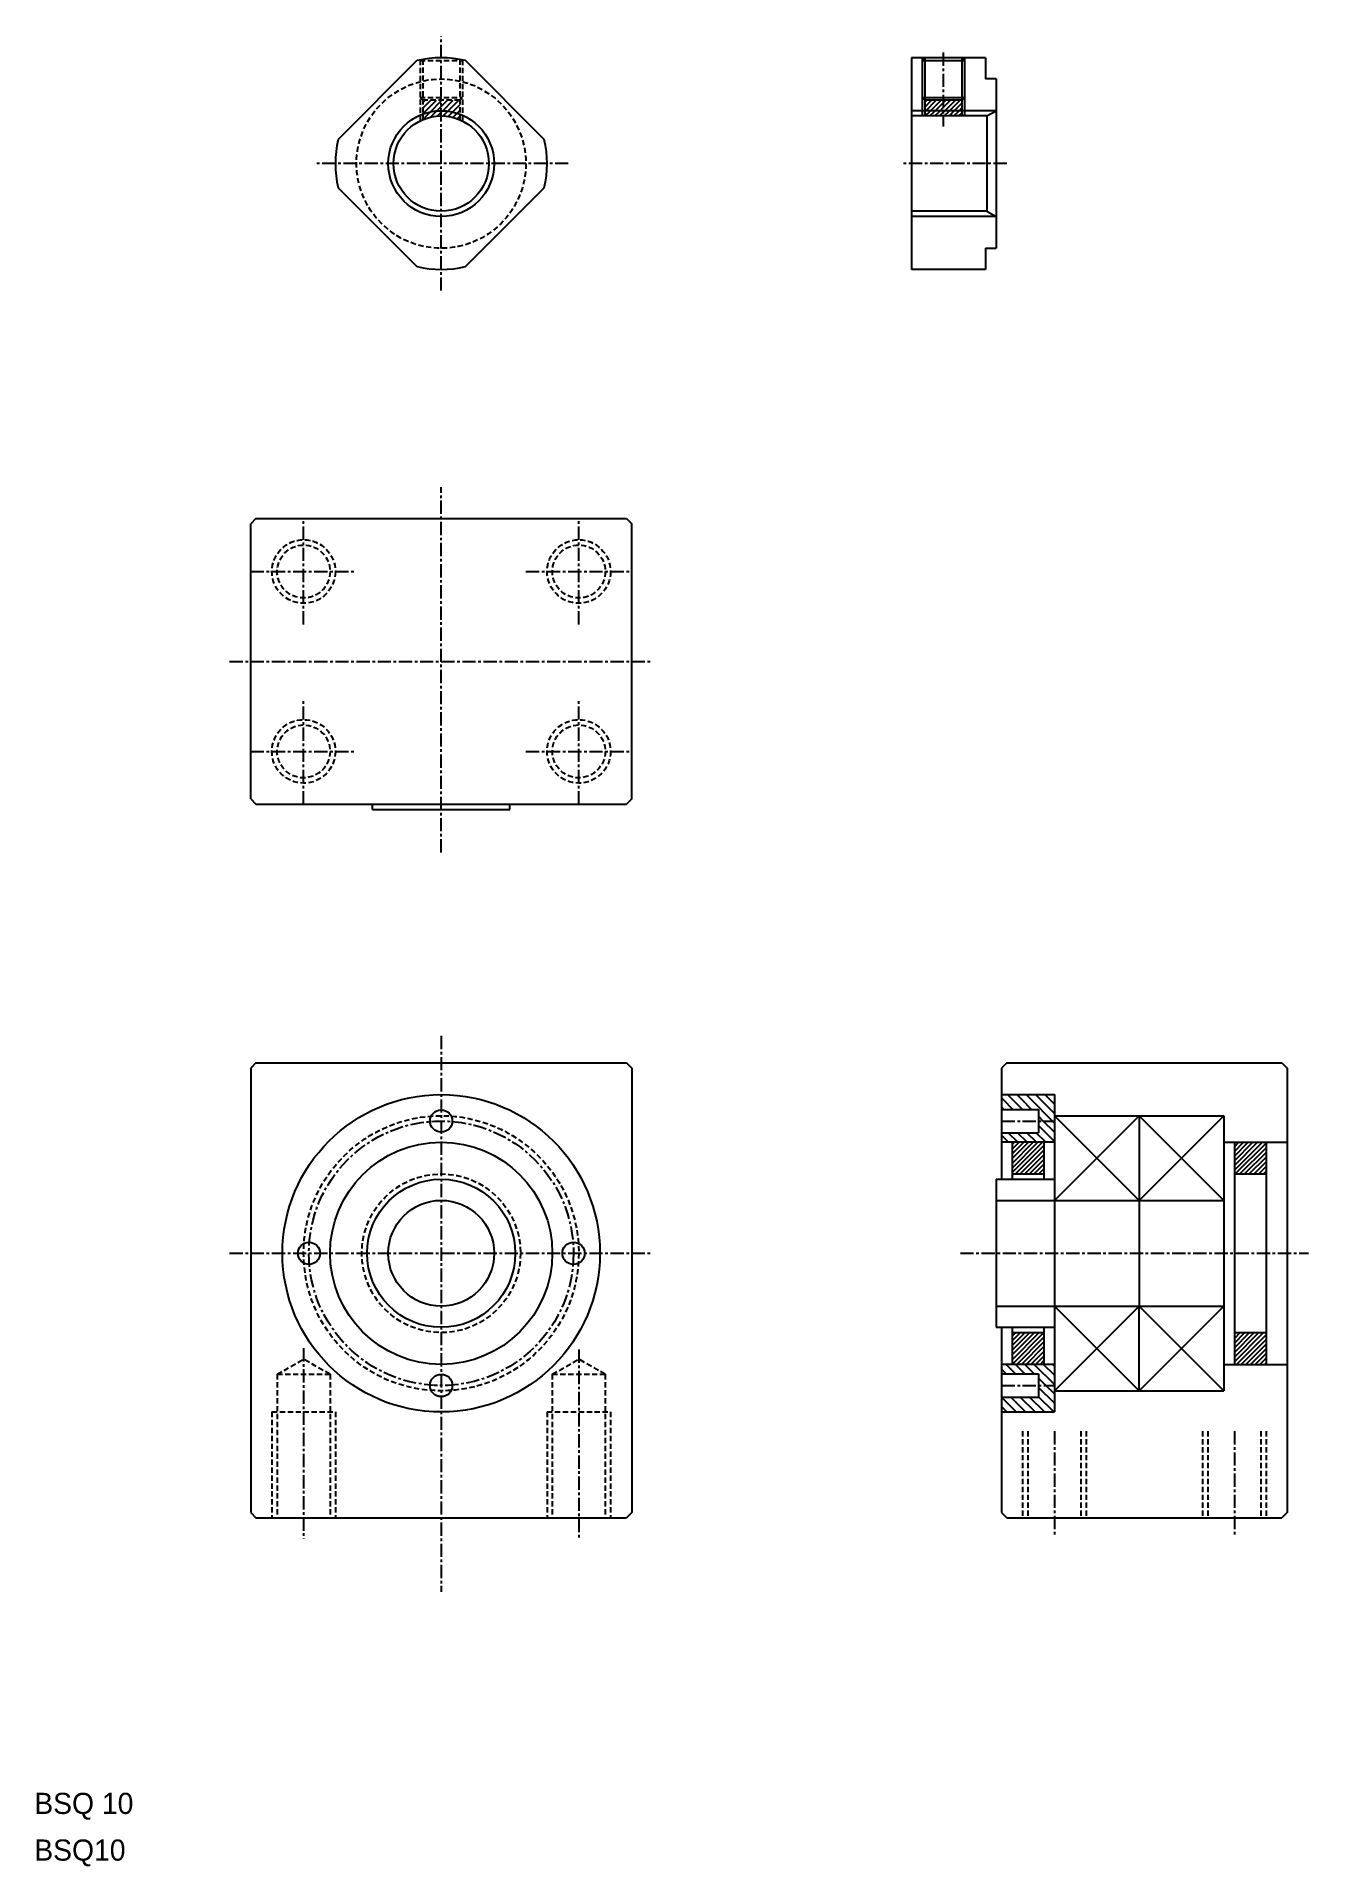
# Model space of a CAD drawing. Extents: x -2 to 118, y 55 to 228.
import ezdxf

# ---------------------------------------------------------------- set-up
doc = ezdxf.new("R2010")
doc.units = 0
doc.linetypes.add('CENTER', pattern=[2, 1.25, -0.25, 0.25, -0.25])
doc.linetypes.add('DASHED', pattern=[0.75, 0.5, -0.25])
doc.layers.get('0').update_dxf_attribs({"linetype": 'CONTINUOUS'})
doc.layers.add('CENTER', color=1, linetype='CENTER')

# ---------------------------------------------------------------- blocks, each defined once
blk = doc.blocks.new('*X24')
at = {"color": 0}
for p, q in [((38.77, 53.09), (40.07, 54.39)), ((38.77, 53.62), (39.54, 54.39)), ((38.77, 54.15), (39.01, 54.39)), ((39.5, 53.29), (40.52, 54.31)), ((40.12, 53.38), (40.52, 53.78)), ((40.52, 53.78), (41.13, 54.39)), ((40.52, 54.31), (40.6, 54.39)), ((40.66, 53.39), (41.66, 54.39)), ((41.15, 53.35), (42.19, 54.39)), ((41.61, 53.27), (42.27, 53.94)), ((38.77, 52.56), (39.5, 53.29)), ((39.52, 52.78), (40.12, 53.38)), ((40.15, 52.88), (40.52, 53.25)), ((40.52, 53.25), (40.66, 53.39)), ((40.69, 52.89), (41.15, 53.35)), ((41.18, 52.84), (41.61, 53.27)), ((41.62, 52.76), (42.02, 53.16)), ((42.02, 53.16), (42.27, 53.41)), ((42.03, 52.63), (42.27, 52.88))]:
    blk.add_line(p, q, dxfattribs=at)
blk = doc.blocks.new('*X44')
at = {"color": 0, "linetype": 'CONTINUOUS'}
for p, q in [((111, 120.72), (113.65, 123.37)), ((111, 121.16), (113.2, 123.37)), ((111, 121.6), (112.76, 123.37)), ((111, 122.05), (112.32, 123.37)), ((111, 122.49), (111.88, 123.37)), ((111, 122.93), (111.44, 123.37)), ((111.09, 120.37), (114, 123.28)), ((111.53, 120.37), (114, 122.84)), ((111.97, 120.37), (114, 122.39)), ((112.41, 120.37), (114, 121.95)), ((112.86, 120.37), (114, 121.51)), ((113.3, 120.37), (114, 121.07)), ((113.74, 120.37), (114, 120.63)), ((111, 102.6), (113.77, 105.37)), ((111, 103.04), (113.32, 105.37)), ((111, 103.48), (112.88, 105.37)), ((111, 103.93), (112.44, 105.37)), ((111, 104.37), (112, 105.37)), ((111, 104.81), (111.56, 105.37)), ((111, 105.25), (111.11, 105.37)), ((111.21, 102.37), (114, 105.16)), ((111.65, 102.37), (114, 104.72)), ((112.09, 102.37), (114, 104.27)), ((112.53, 102.37), (114, 103.83)), ((112.98, 102.37), (114, 103.39)), ((113.42, 102.37), (114, 102.95)), ((113.86, 102.37), (114, 102.51))]:
    blk.add_line(p, q, dxfattribs=at)
blk = doc.blocks.new('*X47')
at = {"color": 0, "linetype": 'CONTINUOUS'}
for p, q in [((90, 120.49), (92.87, 123.37)), ((90, 120.93), (92.43, 123.37)), ((90, 121.37), (91.99, 123.37)), ((90, 121.82), (91.55, 123.37)), ((90, 122.26), (91.11, 123.37)), ((90, 122.7), (90.66, 123.37)), ((90, 123.14), (90.22, 123.37)), ((90.32, 120.37), (93, 123.05)), ((90.76, 120.37), (93, 122.61)), ((91.2, 120.37), (93, 122.16)), ((91.64, 120.37), (93, 121.72)), ((92.08, 120.37), (93, 121.28)), ((92.53, 120.37), (93, 120.84)), ((92.97, 120.37), (93, 120.4)), ((90, 102.37), (92.99, 105.37)), ((90, 102.81), (92.55, 105.37)), ((90, 103.26), (92.11, 105.37)), ((90, 103.7), (91.67, 105.37)), ((90, 104.14), (91.23, 105.37)), ((90, 104.58), (90.78, 105.37)), ((90, 105.02), (90.34, 105.37)), ((90.44, 102.37), (93, 104.93)), ((90.88, 102.37), (93, 104.49)), ((91.32, 102.37), (93, 104.05)), ((91.76, 102.37), (93, 103.6)), ((92.2, 102.37), (93, 103.16)), ((92.65, 102.37), (93, 102.72))]:
    blk.add_line(p, q, dxfattribs=at)
blk = doc.blocks.new('*X48')
at = {"color": 0, "linetype": 'CONTINUOUS'}
for p, q in [((89.18, 127.37), (89, 127.55)), ((89.2, 126.47), (89, 126.67)), ((90.08, 126.47), (89.18, 127.37)), ((90.07, 127.37), (89.57, 127.87)), ((90.97, 126.47), (90.07, 127.37)), ((90.95, 127.37), (90.45, 127.87)), ((91.85, 126.47), (90.95, 127.37)), ((91.83, 127.37), (91.33, 127.87)), ((93.83, 125.37), (91.83, 127.37)), ((92.72, 127.37), (92.22, 127.87)), ((94, 126.09), (92.72, 127.37)), ((93.6, 127.37), (93.1, 127.87)), ((94, 126.97), (93.6, 127.37)), ((94, 127.86), (93.99, 127.87)), ((92.95, 125.37), (92.5, 125.82)), ((94, 123.44), (92.5, 124.94)), ((94, 124.32), (92.95, 125.37)), ((94, 125.21), (93.83, 125.37)), ((89.65, 123.37), (89, 124.02)), ((90.53, 123.37), (89.63, 124.27)), ((91.42, 123.37), (90.52, 124.27)), ((92.3, 123.37), (91.4, 124.27)), ((93.18, 123.37), (92.28, 124.27)), ((90.33, 101.47), (89.43, 102.37)), ((91.22, 101.47), (90.32, 102.37)), ((92.1, 101.47), (91.2, 102.37)), ((94, 100.46), (92.09, 102.37)), ((94, 101.34), (92.97, 102.37)), ((94, 102.23), (93.85, 102.37)), ((89.45, 101.47), (89, 101.92)), ((93.2, 100.37), (92.5, 101.07)), ((94, 99.57), (93.2, 100.37)), ((90.4, 97.87), (89, 99.27)), ((91.28, 97.87), (89.88, 99.27)), ((92.17, 97.87), (90.77, 99.27)), ((93.05, 97.87), (91.65, 99.27)), ((94, 98.69), (92.5, 100.19)), ((93.93, 97.87), (92.5, 99.31)), ((89.51, 97.87), (89, 98.39))]:
    blk.add_line(p, q, dxfattribs=at)

msp = doc.modelspace()

# ---------------------------------------------------------------- linework, layer by layer
for p, q in [((33.77, 225.6), (26.32, 218.15)), ((45.79, 218.15), (38.34, 225.6)), ((80.5, 225.87), (80.5, 205.87)), ((87.5, 225.87), (80.5, 225.87)), ((81.5, 225.87), (81.5, 220.37)), ((81.5, 225.62), (81.75, 225.87)), ((85.5, 225.62), (85.25, 225.87)), ((85.5, 225.87), (85.5, 220.37)), ((87.5, 225.87), (87.5, 223.87)), ((88.5, 223.87), (87.5, 223.87)), ((88.5, 223.87), (88.5, 207.87)), ((81.75, 221.87), (81.5, 222.12)), ((85.25, 221.87), (81.75, 221.87)), ((85.25, 221.87), (85.5, 222.12)), ((87.63, 220.37), (80.5, 220.37)), ((87.63, 220.37), (88.5, 220.87)), ((87.63, 220.37), (87.63, 211.37)), ((26.32, 213.58), (33.77, 206.13)), ((38.34, 206.13), (45.79, 213.58)), ((87.63, 211.37), (80.5, 211.37)), ((87.63, 211.37), (88.5, 210.87)), ((87.5, 207.87), (87.5, 205.87)), ((87.5, 207.87), (88.5, 207.87)), ((87.5, 205.87), (80.5, 205.87))]:
    msp.add_line(p, q)
at = {"color": 3, "linetype": 'DASHED'}
for p, q in [((34.06, 225.67), (34.06, 219.9)), ((34.06, 225.62), (38.06, 225.62)), ((34.31, 225.71), (34.31, 220.01)), ((37.81, 225.71), (37.81, 220.01)), ((38.06, 225.67), (38.06, 219.9)), ((34.06, 222.12), (38.06, 222.12)), ((34.31, 221.87), (34.06, 222.12)), ((37.81, 221.87), (34.31, 221.87)), ((37.81, 221.87), (38.06, 222.12)), ((20.56, 101.43), (23.06, 102.87)), ((25.56, 101.43), (23.06, 102.87)), ((46.56, 101.43), (49.06, 102.87)), ((51.56, 101.43), (49.06, 102.87)), ((20.56, 101.43), (20.56, 87.87)), ((20.56, 101.43), (25.56, 101.43)), ((25.56, 101.43), (25.56, 87.87)), ((46.56, 101.43), (46.56, 87.87)), ((46.56, 101.43), (51.56, 101.43)), ((51.56, 101.43), (51.56, 87.87)), ((20.06, 97.87), (20.06, 87.87)), ((20.06, 97.87), (26.06, 97.87)), ((26.06, 97.87), (26.06, 87.87)), ((46.06, 97.87), (46.06, 87.87)), ((46.06, 97.87), (52.06, 97.87)), ((52.06, 97.87), (52.06, 87.87)), ((91, 96.05), (91, 87.87)), ((91.5, 96.05), (91.5, 87.87)), ((96.5, 96.05), (96.5, 87.87)), ((97, 96.05), (97, 87.87)), ((108, 96.05), (108, 87.87)), ((108.5, 96.05), (108.5, 87.87)), ((113.5, 96.05), (113.5, 87.87)), ((114, 96.05), (114, 87.87))]:
    msp.add_line(p, q, dxfattribs=at)
at = {"color": 3}
for p, q in [((81.5, 225.62), (85.5, 225.62)), ((81.75, 225.87), (81.75, 220.37)), ((85.25, 225.87), (85.25, 220.37)), ((81.5, 222.12), (85.5, 222.12)), ((81.75, 221.22), (82.39, 221.87)), ((81.75, 221.67), (81.94, 221.87)), ((81.84, 220.87), (82.84, 221.87)), ((82.29, 220.87), (83.29, 221.87)), ((82.74, 220.87), (83.5, 221.62)), ((83.5, 221.17), (84.19, 221.87)), ((83.5, 221.62), (83.74, 221.87)), ((83.5, 221.85), (83.52, 221.87)), ((83.64, 220.87), (84.64, 221.87)), ((84.09, 220.87), (85.09, 221.87)), ((84.54, 220.87), (85.25, 221.58)), ((88.5, 220.87), (80.5, 220.87)), ((81.75, 220.77), (81.84, 220.87)), ((81.79, 220.37), (82.29, 220.87)), ((82.24, 220.37), (82.74, 220.87)), ((82.69, 220.37), (83.19, 220.87)), ((83.14, 220.37), (83.5, 220.73)), ((83.19, 220.87), (83.5, 221.17)), ((83.5, 220.73), (83.64, 220.87)), ((83.59, 220.37), (84.09, 220.87)), ((84.04, 220.37), (84.54, 220.87)), ((84.49, 220.37), (84.99, 220.87)), ((84.93, 220.37), (85.25, 220.68)), ((84.99, 220.87), (85.25, 221.13)), ((85.16, 220.37), (85.25, 220.46)), ((88.5, 210.87), (80.5, 210.87))]:
    msp.add_line(p, q, dxfattribs=at)
at = {"color": 7, "linetype": 'CONTINUOUS'}
for p, q in [((18.56, 182.31), (18.06, 181.81)), ((18.06, 155.81), (18.06, 181.81)), ((18.56, 182.31), (53.56, 182.31)), ((53.56, 182.31), (54.06, 181.81)), ((54.06, 155.81), (54.06, 181.81)), ((18.06, 155.81), (18.56, 155.31)), ((54.06, 155.81), (53.56, 155.31)), ((18.56, 155.31), (53.56, 155.31)), ((29.56, 154.81), (29.56, 155.31)), ((29.56, 154.81), (42.56, 154.81)), ((42.56, 154.81), (42.56, 155.31)), ((18.56, 130.87), (18.06, 130.37)), ((18.06, 130.37), (18.06, 88.37)), ((18.56, 130.87), (53.56, 130.87)), ((53.56, 130.87), (54.06, 130.37)), ((54.06, 130.37), (54.06, 88.37)), ((89.5, 130.87), (89, 130.37)), ((89, 130.37), (89, 119.87)), ((89.5, 130.87), (115.5, 130.87)), ((115.5, 130.87), (116, 130.37)), ((116, 130.37), (116, 88.37)), ((89, 127.87), (94, 127.87)), ((89, 126.47), (92.5, 126.47)), ((92.5, 126.47), (92.5, 124.27)), ((94, 127.87), (94, 97.87)), ((94, 125.87), (110, 125.87)), ((102, 125.87), (102, 107.87)), ((110, 125.87), (110, 99.87)), ((89, 124.27), (92.5, 124.27)), ((94, 123.37), (89, 123.37)), ((90, 123.37), (90, 121.37)), ((93, 123.37), (93, 119.87)), ((110, 123.37), (116, 123.37)), ((111, 123.37), (111, 102.37)), ((114, 123.37), (114, 102.37)), ((90, 121.37), (90, 119.87)), ((88.5, 119.87), (88.5, 105.87)), ((88.5, 119.87), (94, 119.87)), ((90, 120.37), (93, 120.37)), ((111, 120.37), (114, 120.37)), ((88.5, 117.87), (110, 117.87)), ((94, 117.87), (110, 117.87)), ((88.5, 107.87), (110, 107.87)), ((94, 107.87), (110, 107.87)), ((102, 99.87), (102, 107.87)), ((88.5, 105.87), (94, 105.87)), ((89, 105.87), (89, 88.37)), ((90, 105.87), (90, 102.37)), ((93, 105.87), (93, 102.37)), ((90, 105.37), (93, 105.37)), ((93, 105.17), (93, 105.37)), ((111, 105.37), (114, 105.37)), ((94, 102.37), (89, 102.37)), ((109.95, 102.37), (116, 102.37)), ((89, 101.47), (92.5, 101.47)), ((92.5, 101.47), (92.5, 99.27)), ((89, 99.27), (92.5, 99.27)), ((94, 99.87), (110, 99.87)), ((89, 97.87), (94, 97.87)), ((18.06, 88.37), (18.56, 87.87)), ((54.06, 88.37), (53.56, 87.87)), ((89, 88.37), (89.5, 87.87)), ((116, 88.37), (115.5, 87.87)), ((18.56, 87.87), (53.56, 87.87)), ((89.5, 87.87), (115.5, 87.87))]:
    msp.add_line(p, q, dxfattribs=at)
at = {"color": 3, "linetype": 'CONTINUOUS'}
for p, q in [((94, 125.87), (102, 117.87)), ((102, 125.87), (94, 117.87)), ((102, 125.87), (110, 117.87)), ((110, 125.87), (102, 117.87)), ((94, 107.87), (102, 99.87)), ((102, 107.87), (94, 99.87)), ((102, 107.87), (110, 99.87)), ((110, 107.87), (102, 99.87))]:
    msp.add_line(p, q, dxfattribs=at)
at = {"color": 3, "linetype": 'DASHED'}
for centre, radius in [((36.06, 215.87), 8), ((23.06, 177.31), 3), ((49.06, 177.31), 3), ((23.06, 177.31), 2.5), ((49.06, 177.31), 2.5), ((23.06, 160.31), 3), ((23.06, 160.31), 2.5), ((49.06, 160.31), 3), ((49.06, 160.31), 2.5), ((36.06, 112.87), 13), ((36.06, 112.87), 7.5)]:
    msp.add_circle(centre, radius, dxfattribs=at)
at = {"color": 3}
msp.add_circle((36.06, 215.87), 5, dxfattribs=at)
msp.add_circle((36.06, 215.87), 4.5)
at = {"color": 7, "linetype": 'CONTINUOUS'}
for centre, radius in [((36.06, 112.87), 15), ((36.06, 125.37), 1.05), ((36.06, 112.87), 10.5), ((36.06, 112.87), 7), ((36.06, 112.87), 5), ((23.56, 112.87), 1.05), ((48.56, 112.87), 1.05), ((36.06, 100.37), 1.05)]:
    msp.add_circle(centre, radius, dxfattribs=at)
for start, end in [(76.7883, 103.2117), (166.7883, 193.2117), (346.7883, 13.2117), (256.7883, 283.2117)]:
    msp.add_arc((36.06, 215.87), 10, start, end)
at = {"layer": 'CENTER', "color": 1, "linetype": 'CENTER'}
for p, q in [((36.06, 203.86), (36.06, 227.87)), ((83.5, 226.37), (83.5, 219.37)), ((48.07, 215.87), (24.05, 215.87)), ((89.5, 215.87), (79.5, 215.87)), ((36.06, 150.76), (36.06, 185.28)), ((23.06, 172.31), (23.06, 182.31)), ((49.06, 172.31), (49.06, 182.31)), ((18.06, 177.31), (28.06, 177.31)), ((44.06, 177.31), (54.06, 177.31)), ((16.06, 168.81), (56.06, 168.81)), ((23.06, 155.31), (23.06, 165.31)), ((49.06, 155.31), (49.06, 165.31)), ((18.06, 160.31), (28.06, 160.31)), ((44.06, 160.31), (54.06, 160.31)), ((36.06, 133.42), (36.06, 80.87)), ((89, 125.37), (94, 125.37)), ((16.06, 112.87), (56.06, 112.87)), ((85.12, 112.87), (118, 112.87)), ((23.06, 103.9), (23.06, 85.87)), ((49.06, 103.76), (49.06, 85.87)), ((89, 100.37), (94, 100.37)), ((94, 96.05), (94, 86.16)), ((111, 96.05), (111, 86.16))]:
    msp.add_line(p, q, dxfattribs=at)
msp.add_circle((36.06, 112.87), 12.5, dxfattribs=at)

# ---------------------------------------------------------------- block references
at = {"color": 3, "linetype": 'CONTINUOUS'}
for name, p in [('*X24', (-4.46, 167.48)), ('*X48', (0, 0)), ('*X47', (0, 0)), ('*X44', (0, 0))]:
    msp.add_blockref(name, p, dxfattribs=at)

# ---------------------------------------------------------------- texts
at = {"color": 7, "linetype": 'CONTINUOUS'}
for s, p in [('BSQ 10', (-2.39, 59.87)), ('BSQ10', (-2.39, 55.46))]:
    msp.add_text(s, height=2, dxfattribs=at).set_placement(p)

doc.saveas('drawing.dxf')
